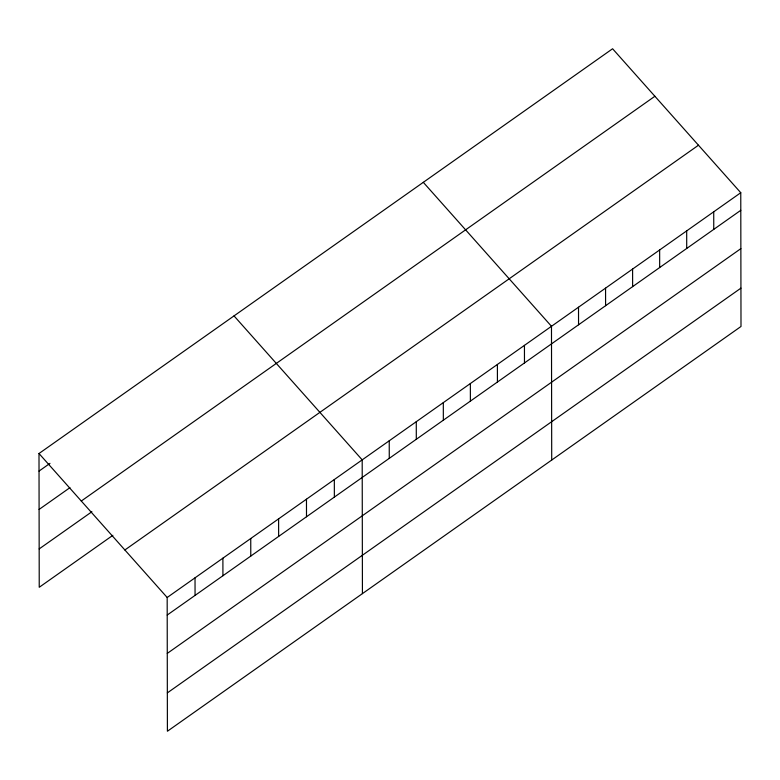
<?xml version="1.0" encoding="UTF-8"?>
<svg xmlns="http://www.w3.org/2000/svg" width="780" height="780" viewBox="0 0 780 780"><rect width="100%" height="100%" fill="white"/><g stroke="black" fill="none" stroke-linecap="round" stroke-linejoin="round"><path stroke-width="1.17" d="M39 453.521L612.592 48.76L740.766 192.719L741 326.479L167.407 731.24L167.173 597.49L39 453.521L39.234 587.282L112.866 535.324M39.029 471.091L49.978 463.369M39.098 509.438L69.947 487.666M81.295 501.033L654.898 96.262M39.166 548.935L91.904 511.729M124.878 549.978L698.471 145.216M167.173 597.49L740.766 192.719M167.203 615.059L740.795 210.298M167.271 653.406L740.864 248.635M167.339 692.903L740.932 288.142M423.306 182.325L551.48 326.293L551.713 460.054M234.019 315.9L362.193 459.869L362.427 593.629M713.729 211.809L713.758 229.378M686.683 230.89L686.712 248.459M659.646 249.97L659.675 267.54M632.6 269.051L632.629 286.621M605.563 288.132L605.592 305.702M578.516 307.213L578.555 324.792M524.443 345.374L524.472 362.953M497.396 364.455L497.425 382.034M470.36 383.536L470.389 401.115M443.313 402.626L443.342 420.196M416.276 421.707L416.305 439.276M389.23 440.788L389.269 458.357M334.327 479.524L334.366 497.104M306.472 499.19L306.501 516.76M278.606 518.846L278.645 536.425M250.75 538.502L250.78 556.082M222.895 558.168L222.924 575.737M195.029 577.824L195.059 595.403"/></g></svg>
